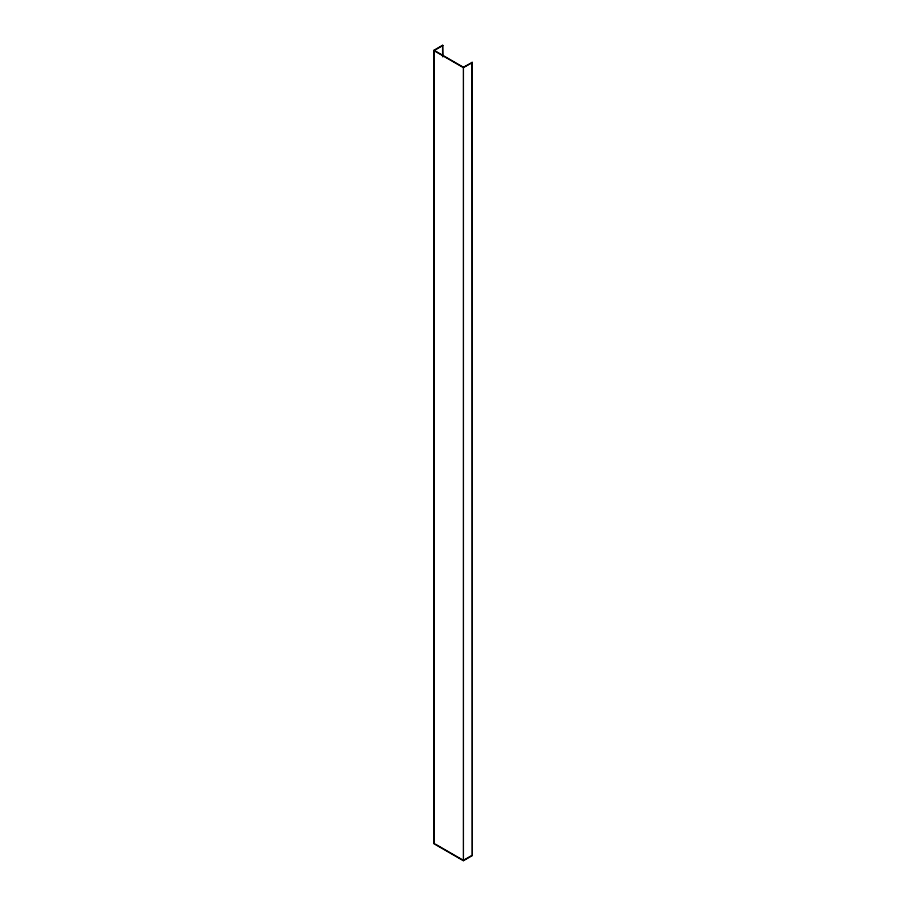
<?xml version="1.0" encoding="UTF-8"?>
<svg xmlns="http://www.w3.org/2000/svg" width="906" height="906" viewBox="0 0 906 906"><rect width="100%" height="100%" fill="white"/><g stroke="black" fill="none" stroke-linecap="round" stroke-linejoin="round"><path stroke-width="1.36" d="M434.28 843.543L434.28 50.453L463.396 67.259L472.32 62.457L472.32 855.547L463.396 860.7L433.68 843.543L433.68 50.453L442.604 45.3L442.898 56.784M434.28 50.453L442.898 45.47M433.68 50.453L463.396 67.61L472.32 62.457M470.939 856L463.396 860.36L435.492 844.245M472.32 855.547L472.026 62.288M463.396 67.61L463.396 860.7M442.604 45.3L442.604 56.614"/></g></svg>
